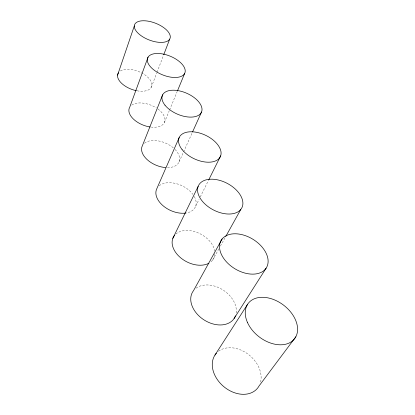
<?xml version="1.0" encoding="UTF-8"?>
<svg xmlns="http://www.w3.org/2000/svg" width="415" height="415" viewBox="0 0 415 415"><rect width="100%" height="100%" fill="white"/><g stroke="black" fill="none" stroke-linecap="round" stroke-linejoin="round"><path stroke-width="0.31" stroke-dasharray="2.08 1.56" d="M151.247 87.399L156.782 72.916M157.01 72.314L163.469 55.423M164.382 122.56L169.33 110.572M169.579 109.975L177.247 91.399M179.083 161.907L183.311 152.518M183.575 151.931L192.29 132.567M195.647 206.239L199.096 199.288M200.248 196.969L208.584 180.172M212.579 260.163L218.845 248.896M220.412 246.079L225.423 237.069M120.371 70.991A18.037 9.561 20.8 0 1 149.296 78.777A18.037 9.561 20.8 0 1 137.002 90.812M157.949 109.031A18.986 10.702 21.7 0 1 164.646 121.943A18.986 10.702 21.7 0 1 151.366 127.13M131.726 105.094A18.986 10.702 21.7 0 1 156.31 107.91M175.037 149.457A20.07 12.045 23 0 1 166.788 167.634M144.425 143.237A20.07 12.045 23 0 1 174.087 148.539M194.282 196.497A21.315 13.633 25 0 1 186.532 212.942M159.189 185.78A21.315 13.633 25 0 1 192.887 194.36M214.897 253.612A22.799 15.516 28.1 0 1 209.912 262.607M175.789 234.086A22.799 15.516 28.1 0 1 198.572 233.064A22.799 15.516 28.1 0 1 214.757 251.288M196.005 288.223A24.625 17.726 32.9 0 1 223.218 290.106A24.625 17.726 32.9 0 1 235.964 314.171M218.539 351.251A27.011 20.257 40.1 0 1 248.118 354.223A27.011 20.257 40.1 0 1 260.438 382.583"/><path stroke-width="0.62" d="M117.554 75.177L134.32 25.917M148.072 57.135L129.719 107.22A18.986 10.702 21.7 0 0 150.189 126.99M163.697 54.822L169.694 39.135A19.002 8.959 21.3 0 0 147.621 21.077A19.002 8.959 21.3 0 0 139.596 34.554A19.002 8.959 21.3 0 0 169.694 39.135M162.649 94.781L142.376 145.722A20.07 12.045 23 0 0 146.92 159.391A20.07 12.045 23 0 0 165.575 167.572M177.496 90.797L184.67 73.419A20.065 10.09 22.1 0 0 161.004 53.691A20.065 10.09 22.1 0 0 153.099 69.326A20.065 10.09 22.1 0 0 184.67 73.419M179.197 137.51L156.637 189.1A21.315 13.633 25 0 0 163.546 206.146A21.315 13.633 25 0 0 185.962 213.035M192.55 131.98L201.529 112.029M172.827 238.355L198.137 186.423M208.875 179.591L220.666 155.843M222.108 238.967L193.515 290.661A24.625 17.726 32.9 0 0 204.865 320.432A24.625 17.726 32.9 0 0 235.455 315.862M225.739 236.503L240.778 209.471A24.366 14.976 27.6 0 0 218.259 180.001A24.366 14.976 27.6 0 0 201.633 200.346A24.366 14.976 27.6 0 0 240.778 209.471M234.122 318.461L266.139 268.142A26.446 17.285 31.4 0 0 240.985 234.423A26.446 17.285 31.4 0 0 224.349 259.328A26.446 17.285 31.4 0 0 266.139 268.142M214.96 355.074L247.667 304.19M295.822 336.804L259.064 385.94A27.011 20.257 40.1 0 1 224.946 387.553A27.011 20.257 40.1 0 1 216.386 353.222M136.431 90.703A18.037 9.561 20.8 0 1 118.41 72.827M208.906 263.219A22.799 15.516 28.1 0 1 180.971 258.063A22.799 15.516 28.1 0 1 174.57 235.352M164.994 105.182A21.274 11.438 23.3 0 0 199.708 114.478A21.274 11.438 23.3 0 0 181.21 91.316A21.274 11.438 23.3 0 0 164.994 105.182M182.05 149.488A22.685 13.047 25 0 0 218.85 158.753A22.685 13.047 25 0 0 198.52 132.738A22.685 13.047 25 0 0 182.05 149.488M247.433 322.403A29.143 20.013 37.2 0 0 292.497 340.907A29.143 20.013 37.2 0 0 274.331 299.822A29.143 20.013 37.2 0 0 247.433 322.403"/></g></svg>
